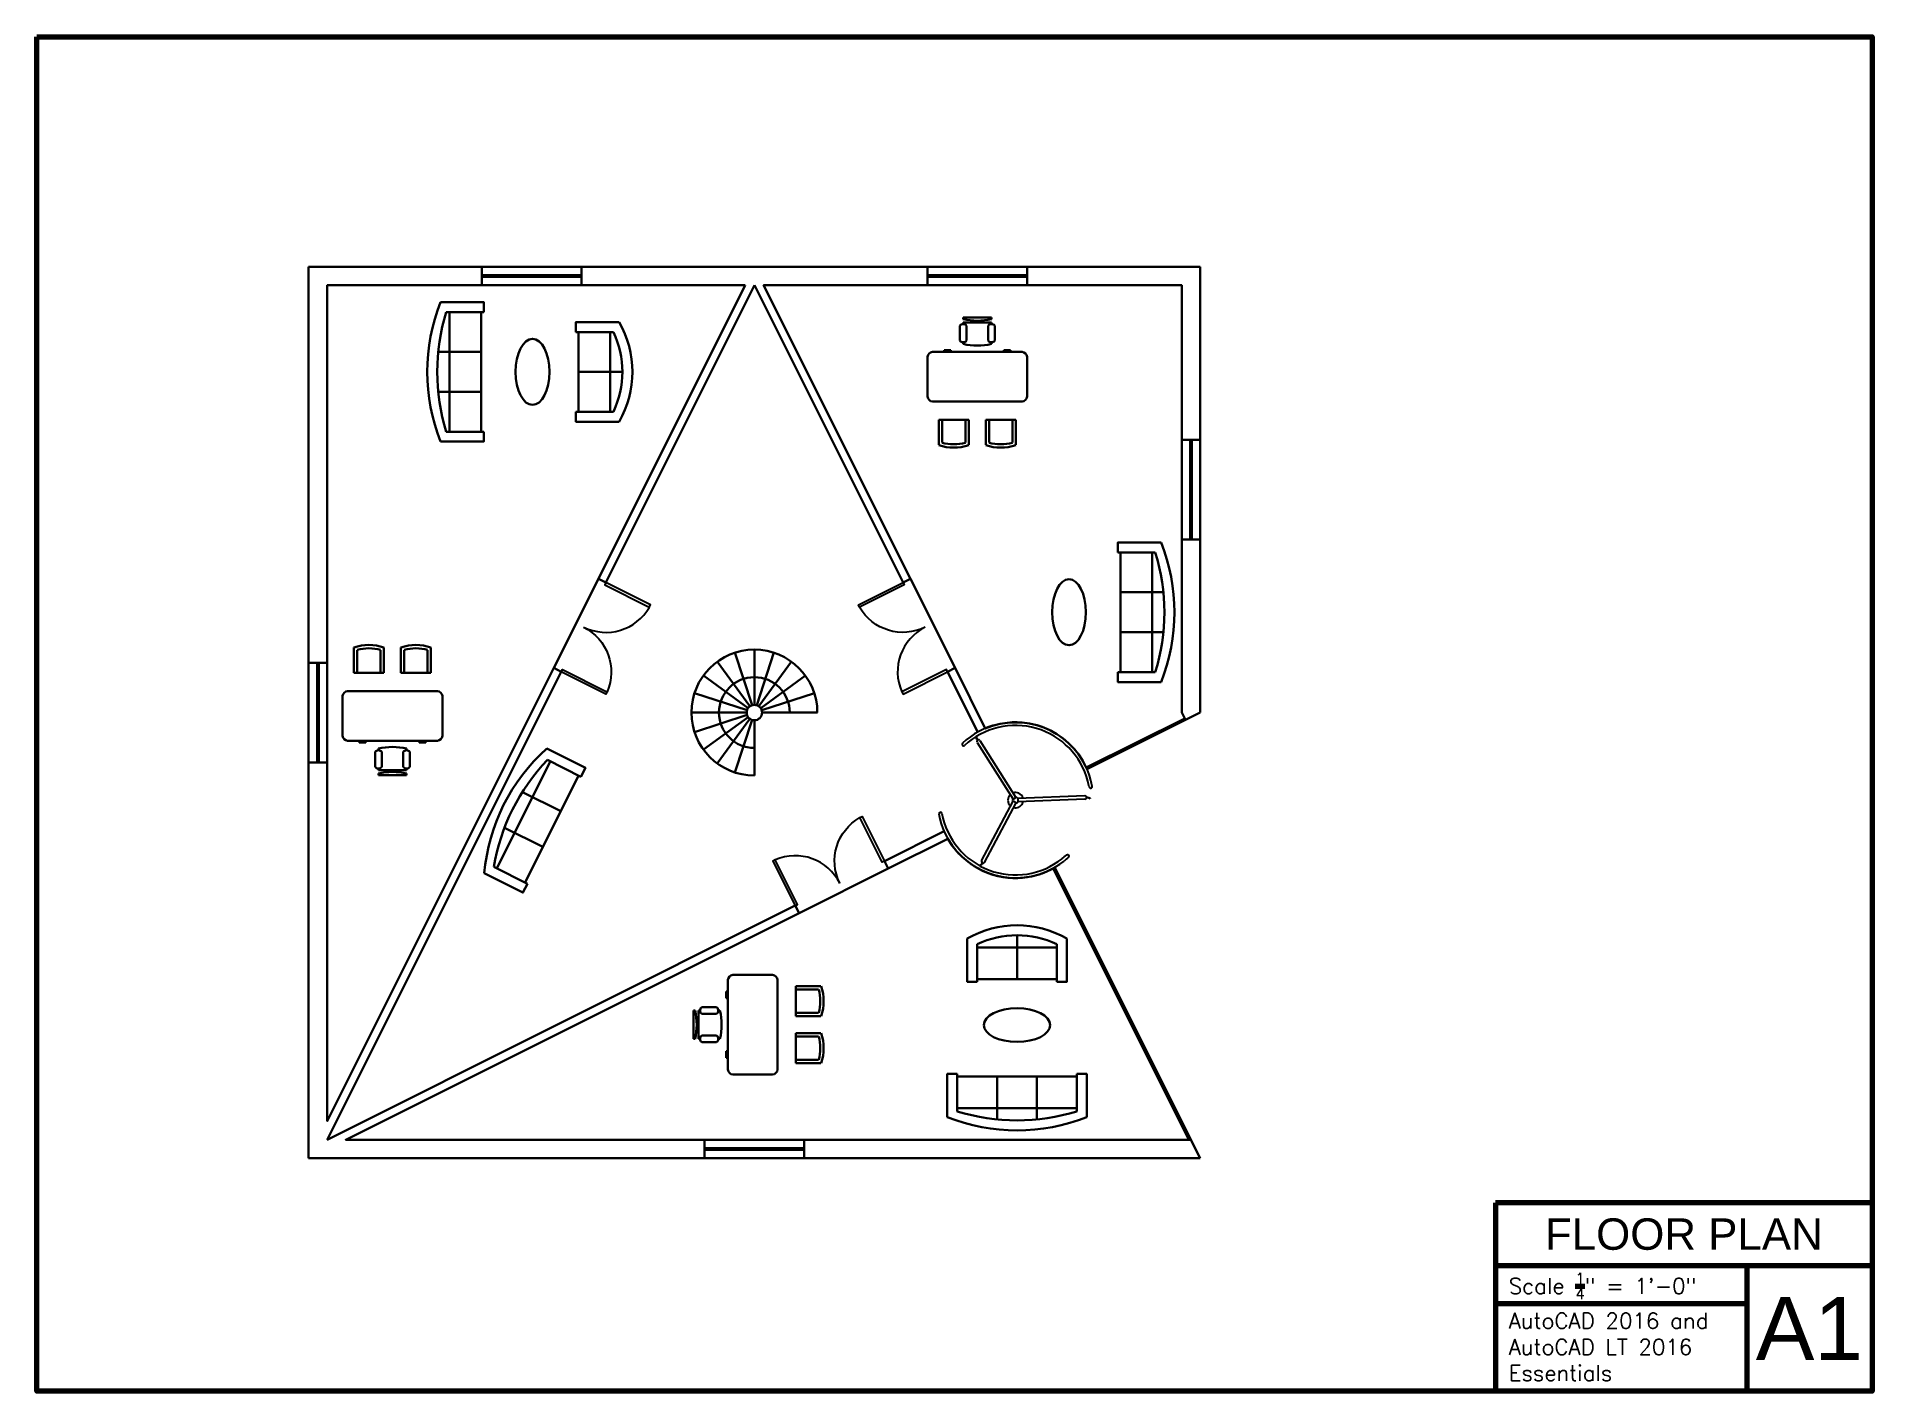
# Paper-space layout 'Layout1' of a CAD drawing. Header units: inches. Extents: x 0.5 to 23.5, y 0.5 to 17.4.
# The model-space entities are those that its viewports show. They can reach past a viewport. Long polylines and large blocks are cut down to what shows.
import ezdxf

# ---------------------------------------------------------------- set-up
doc = ezdxf.new("R2010")
doc.units = ezdxf.units.IN
doc.header["$MEASUREMENT"] = 0
for name, color, linetype, lineweight in [('Area', 6, 'Continuous', 30), ('Furniture', 140, 'Continuous', 30), ('Glass', 160, 'Continuous', 30), ('Stair', 40, 'Continuous', 30), ('Titleblock', 7, 'Continuous', 70), ('Wall', 1, 'Continuous', 30)]:
    doc.layers.add(name, color=color, linetype=linetype, lineweight=lineweight)
doc.layers.add('Door', color=114, linetype='Continuous')
doc.layers.add('Viewport', color=7, linetype='Continuous', plot=False)
doc.layers.get('Viewport').off()
doc.styles.add('Bold', font='arial.ttf')
doc.styles.add('Simple', font='romans.shx')

# ---------------------------------------------------------------- blocks, each defined once
blk = doc.blocks.new('RevolvingDoor')
at = {"layer": 'Door'}
for p, q in [((-15.7, 38.7), (-1.4, 0.9)), ((-14.7, 40.1), (-15.4, 39.8)), ((-15.3, 42.3, 0), (-15.1, 42.3, 0)), ((-13.8, 39.4), (0.5, 1.6)), ((-1.4, 0.9), (0.5, 1.6)), ((1.4, 0.8), (1.1, -1.2)), ((41.4, -5.8), (1.4, 0.8)), ((-27.3, -31.7), (-1.6, -0.4)), ((-25.7, -32.9), (0, -1.6)), ((0, -1.6), (-1.6, -0.4)), ((41.1, -7.8), (1.1, -1.2)), ((42.1, -7.3), (42.2, -6.5)), ((44.3, -7.9, 0), (44.2, -8, 0)), ((-27.4, -32.8), (-26.7, -33.3)), ((-29, -34.4, 0), (-29, -34.2, 0))]:
    blk.add_line(p, q, dxfattribs=at)
for points in [[(-21.6, 39.5, 1), (-22.5, 41.1, 0.019515), (-25.6, 39.3)], [(21.6, 39.5, -1), (22.5, 41.1, -0.019515), (25.6, 39.3)]]:
    blk.add_lwpolyline(points, format="xyb", dxfattribs=at)
for centre, radius, start, end in [((0, 0), 46.9, 123.0904, 241.3861), ((0, 0), 45, 123.1076, 241.3736), ((-0.1, -0.1), 45, 118.4328, 122.9048), ((-14.7, 39.1), 1.01, 134.8674, 200.6506), ((-14.7, 39.1), 1.01, 20.6506, 86.4338), ((0.1, -0.1), 45, 57.0952, 61.5672), ((0, 0), 45, 298.6264, 56.8924), ((0, 0), 46.9, 298.6139, 56.9096), ((0, 0), 4.62, 123.2862, 173.015), ((0, 0), 4.62, 173.015, 218.015), ((0, 0), 1.8, 144.7899, 196.5113), ((0, 0), 4.62, 83.015, 98.015), ((0, 0), 1.8, 24.7899, 76.5113), ((0, 0), 4.62, 3.2862, 83.015), ((0, 0), 4.62, 243.2862, 288.2862), ((0, 0), 1.8, 264.7899, 316.5113), ((0, 0), 4.62, 288.2862, 338.015), ((41.2, -6.8), 1.01, 260.6506, 326.4338), ((41.2, -6.8), 1.01, 14.8674, 80.6506), ((-26.5, -32.3), 1.01, 140.6506, 206.4338), ((-26.5, -32.3), 1.01, 254.8674, 320.6506), ((-22, -40.3), 0.937, 241.5672, 61.5672), ((22, -40.3), 0.937, 118.4328, 298.4328)]:
    blk.add_arc(centre, radius, start, end, dxfattribs=at)
for points, knots in [([(-15.1, 39.9, 0), (-15.2, 40, 0), (-15.2, 40, 0), (-15.3, 40.4, 0), (-15.4, 40.8, 0), (-15.5, 41.3, 0), (-15.5, 41.5, 0), (-15.4, 41.9, 0), (-15.4, 42.1, 0), (-15.3, 42.3, 0), (-15.3, 42.3, 0), (-15.3, 42.3, 0)], [0.454705, 0.454705, 0.454705, 0.454705, 0.561512, 0.561512, 1.684535, 1.684535, 2.21588, 2.21588, 2.747224, 2.747224, 2.807617, 2.807617, 2.807617, 2.807617]), ([(-15, 40, 0), (-15.2, 40.5, 0), (-15.4, 41.2, 0), (-15.2, 42, 0), (-15.1, 42.3, 0)], [0.451555, 0.451555, 0.451555, 0.451555, 1.962237, 2.807618, 2.807618, 2.807618, 2.807618]), ([(42.1, -6.8, 0), (42.2, -6.8, 0), (42.2, -6.9, 0), (42.6, -6.9, 0), (43, -7, 0), (43.6, -7.3, 0), (43.7, -7.4, 0), (44, -7.6, 0), (44.1, -7.7, 0), (44.3, -7.9, 0), (44.3, -7.9, 0), (44.3, -7.9, 0)], [0.454705, 0.454705, 0.454705, 0.454705, 0.561512, 0.561512, 1.684535, 1.684535, 2.21588, 2.21588, 2.747224, 2.747224, 2.807617, 2.807617, 2.807617, 2.807617]), ([(42.1, -7, 0), (42.6, -7.1, 0), (43.4, -7.3, 0), (44, -7.8, 0), (44.2, -8, 0)], [0.451555, 0.451555, 0.451555, 0.451555, 1.962237, 2.807618, 2.807618, 2.807618, 2.807618]), ([(-27.1, -33, 0), (-27.5, -33.4, 0), (-28, -33.9, 0), (-28.8, -34.2, 0), (-29, -34.2, 0)], [0.451555, 0.451555, 0.451555, 0.451555, 1.962237, 2.807618, 2.807618, 2.807618, 2.807618]), ([(-27, -33.1, 0), (-27, -33.1, 0), (-27, -33.1, 0), (-27.3, -33.5, 0), (-27.6, -33.8, 0), (-28.1, -34.1, 0), (-28.2, -34.2, 0), (-28.6, -34.3, 0), (-28.8, -34.3, 0), (-29, -34.4, 0), (-29, -34.4, 0), (-29, -34.4, 0)], [0.454705, 0.454705, 0.454705, 0.454705, 0.561512, 0.561512, 1.684535, 1.684535, 2.21588, 2.21588, 2.747224, 2.747224, 2.807617, 2.807617, 2.807617, 2.807617])]:
    blk.add_open_spline(points, degree=3, knots=knots, dxfattribs=at)
blk = doc.blocks.new('Door')
blk.add_lwpolyline([(0, 0), (1.5, 0), (1.5, 30), (0, 30)], close=True)
blk.add_arc((-0.1, 0), 30.1, 0.0552, 87.0072)
blk = doc.blocks.new('Sofa - Roundback 7 ft.')
at = {"linetype": 'Continuous'}
for p, q in [((-12.00002, -32.4421), (-12.00003, -6.5971)), ((11.99997, -32.4421), (11.99998, -6.5971)), ((-36.000027, -34), (-36.000027, -11.4696)), ((-35.999844, -13.3819), (35.9998, -13.3819)), ((35.99998, -34), (35.99998, -11.4696)), ((-36.000027, -32.4421), (35.99998, -32.4421))]:
    blk.add_line(p, q, dxfattribs=at)
for points in [[(-36.000027, -34), (-42.000027, -34), (-42.000027, -8)], [(41.99998, -8), (41.99998, -34), (35.99998, -34)]]:
    blk.add_lwpolyline(points, dxfattribs=at)
for centre, radius, start, end in [((0, -114.25), 114.25, 68.43141, 111.5686), ((-0.00001, -127.1968), 121.1968, 72.72033, 107.2797)]:
    blk.add_arc(centre, radius, start, end, dxfattribs=at)
blk = doc.blocks.new('Chair - Desk')
at = {"linetype": 'Continuous'}
for p, q in [((-8.5, 0), (-8.5, -1)), ((-8.5, 0), (8.5, 0)), ((8.5, 0), (8.5, -1)), ((-10.5, -5), (-10.5, -14)), ((-8.5, -3), (-8.5, -4)), ((-8.5, -3), (8.5, -3)), ((-6.5, -14), (-6.5, -5)), ((-2, -3), (-2, -1.9355)), ((2, -1.9576), (2, -3)), ((6.5, -5), (6.5, -14)), ((8.5, -3), (8.5, -4)), ((10.5, -14), (10.5, -5)), ((-8.5, -15), (-8.5, -16)), ((8.5, -15), (8.5, -16))]:
    blk.add_line(p, q, dxfattribs=at)
for centre, radius, start, end in [((-8.5, -6.5), 2.5, 36.8699, 143.1301), ((0, 34.625), 36.625, 256.5803, 283.4197), ((8.5, -6.5), 2.5, 36.8699, 143.1301), ((-8.5, -12.5), 2.5, 216.8699, 323.1301), ((0, 19.625), 36.625, 256.5803, 283.4197), ((8.5, -12.5), 2.5, 216.8699, 323.1301)]:
    blk.add_arc(centre, radius, start, end, dxfattribs=at)
blk = doc.blocks.new('Desk')
at = {"linetype": 'Continuous'}
for p, q in [((-26.999995, 0), (26.999995, 0)), ((-29.999995, -27), (-29.999995, -3)), ((29.999995, -3), (29.999995, -27)), ((26.999995, -30), (-26.999995, -30)), ((-20.000005, -30), (-20.000005, -31)), ((-20.000005, -31), (-16.000005, -31)), ((-16.000005, -31), (-16.000005, -30)), ((15.999995, -31), (15.999995, -30)), ((19.999995, -31), (15.999995, -31)), ((19.999995, -30), (19.999995, -31))]:
    blk.add_line(p, q, dxfattribs=at)
for centre, start, end in [((-26.499995, -3.5), 98.1301, 171.8699), ((26.499995, -3.5), 8.130102, 81.8699), ((-26.499995, -26.5), 188.1301, 261.8699), ((26.499995, -26.5), 278.1301, 351.8699)]:
    blk.add_arc(centre, 3.535534, start, end, dxfattribs=at)
blk = doc.blocks.new('Seat')
for p, q in [((-9, 15.2), (-9, 0)), ((-7, 13.7), (-7, 0)), ((7, 0), (7, 13.7)), ((9, 0), (9, 15.2)), ((9, 0), (-9, 0))]:
    blk.add_line(p, q)
for radius, start, end in [(27.8, 71.0754, 108.9246), (25.8, 74.2259, 105.7741)]:
    blk.add_arc((0, -11), radius, start, end)
blk = doc.blocks.new('Sofa - Roundback Loveseat 5 ft.')
at = {"linetype": 'Continuous'}
for p, q in [((0, -32.44198), (0, -5.99998)), ((-24, -33.99998), (-24, -11.46958)), ((-23.9998, -13.38178), (23.99986, -13.38178)), ((24.00004, -33.99998), (24.00004, -11.46958)), ((-24, -32.44198), (24.00004, -32.44198))]:
    blk.add_line(p, q, dxfattribs=at)
for points in [[(-24, -33.99998), (-30, -33.99998), (-30, -7.99998)], [(30.00004, -7.99998), (30.00004, -33.99998), (24.00004, -33.99998)]]:
    blk.add_lwpolyline(points, dxfattribs=at)
for centre, radius, start, end in [((0, -60.24998), 60.24998, 60.13715, 119.8628), ((0, -61.38438), 55.38444, 64.32083, 115.6792)]:
    blk.add_arc(centre, radius, start, end, dxfattribs=at)

msp = doc.modelspace()

# ---------------------------------------------------------------- linework, layer by layer
at = {"layer": 'Area'}
msp.add_lwpolyline([(262.7, 525.5), (11.2, 525.5), (11.2, 22.4), (147.6, 295.2), (174.4, 348.8)], close=True, dxfattribs=at)
for points in [[(525.5, 525.5), (273.9, 525.5), (362.2, 348.8), (389.1, 295.2), (407.3, 258.7, -0.404916), (468.1, 235.2), (527.3, 264.7), (525.5, 268.3)], [(448.3, 174.6, -0.411145), (384.8, 192.4), (348.8, 174.4), (295.2, 147.6), (22.4, 11.2), (529.9, 11.2)]]:
    msp.add_lwpolyline(points, format="xyb", close=True, dxfattribs=at)
at = {"layer": 'Furniture', "extrusion": (0, 0, -1)}
for centre, major_axis in [((134.8, 473.4), (0, -19.9)), ((457.7, 328.7), (0, 19.9))]:
    msp.add_ellipse(centre, major_axis=major_axis, ratio=0.511392, dxfattribs=at)
at = {"layer": 'Furniture'}
msp.add_ellipse((426.4, 80.2), major_axis=(-19.9, 0), ratio=0.511392, dxfattribs=at)
at = {"layer": 'Glass'}
for p, q in [((164.2, 531.6), (104.2, 531.6)), ((164.2, 530.6), (104.2, 530.6)), ((372.5, 531.6), (432.5, 531.6)), ((372.5, 530.6), (432.5, 530.6)), ((530.6, 372.5), (530.6, 432.5)), ((531.6, 372.5), (531.6, 432.5)), ((5.1, 238.3), (5.1, 298.3)), ((6.1, 238.3), (6.1, 298.3)), ((468.1, 235.1), (527.3, 264.7)), ((468.5, 234.3), (527.7, 263.9)), ((529.9, 11.2), (448.2, 174.6)), ((531.1, 11.2), (449.1, 175.1)), ((238.3, 6.1), (298.3, 6.1)), ((238.3, 5.1), (298.3, 5.1))]:
    msp.add_line(p, q, dxfattribs=at)
at = {"layer": 'Stair'}
for p, q in [((265.6, 272.1), (246, 299)), ((266.9, 272.7), (256.6, 304.4)), ((268.3, 272.9), (268.3, 306.3)), ((269.8, 272.7), (280.1, 304.4)), ((271, 272.1), (290.6, 299)), ((264.6, 271), (237.6, 290.6)), ((272.1, 271), (299, 290.6)), ((263.9, 269.8), (232.2, 280.1)), ((272.7, 269.8), (304.4, 280.1)), ((263.7, 268.3), (230.4, 268.3)), ((263.9, 266.9), (232.2, 256.6)), ((264.6, 265.6), (237.6, 246)), ((272.9, 268.3), (306.3, 268.3)), ((265.6, 264.6), (246, 237.6)), ((266.9, 263.9), (256.6, 232.2)), ((268.3, 263.7), (268.3, 230.4))]:
    msp.add_line(p, q, dxfattribs=at)
msp.add_arc((268.3, 268.3), 37.9, 0, 270, dxfattribs=at)
at = {"layer": 'Stair', "color": 7}
msp.add_arc((268.3, 268.3), 21.3, 0, 270, dxfattribs=at)
msp.add_solid([(264.8, 248), (268.3, 247), (264.7, 246.8)], dxfattribs=at)
at = {"layer": 'Wall'}
for p, q in [((536.7, 536.7), (0, 536.7)), ((0, 536.7), (0, 0)), ((104.2, 536.7), (104.2, 525.5)), ((164.2, 536.7), (164.2, 525.5)), ((372.5, 536.7), (372.5, 525.5)), ((432.5, 536.7), (432.5, 525.5)), ((536.7, 268.3), (536.7, 536.7)), ((262.7, 525.5), (174.4, 348.8)), ((268.3, 525.5), (178.9, 346.6)), ((357.8, 346.6), (268.3, 525.5)), ((362.2, 348.8), (273.9, 525.5)), ((536.7, 432.5), (525.5, 432.5)), ((536.7, 372.5), (525.5, 372.5)), ((174.4, 348.8), (178.9, 346.6)), ((362.2, 348.8), (357.8, 346.6)), ((0, 298.3), (11.2, 298.3)), ((147.6, 295.2), (11.2, 22.4)), ((152.1, 292.9), (11.2, 11.2)), ((147.6, 295.2), (152.1, 292.9)), ((389.1, 295.2), (384.6, 292.9)), ((402.8, 256.5), (384.6, 292.9)), ((407.3, 258.7), (389.1, 295.2)), ((525.5, 268.3), (527.7, 263.9)), ((527.7, 263.9), (536.7, 268.3)), ((0, 238.3), (11.2, 238.3)), ((346.6, 178.9), (382.5, 196.9)), ((348.8, 174.4), (384.8, 192.4)), ((348.8, 174.4), (346.6, 178.9)), ((11.2, 11.2), (292.9, 152.1)), ((22.4, 11.2), (295.2, 147.6)), ((295.2, 147.6), (292.9, 152.1)), ((238.3, 0), (238.3, 11.2)), ((298.3, 0), (298.3, 11.2)), ((536.7, 0), (531.1, 11.2)), ((0, 0), (536.7, 0))]:
    msp.add_line(p, q, dxfattribs=at)
for points in [[(262.7, 525.5), (11.2, 525.5), (11.2, 22.4)], [(525.5, 268.3), (525.5, 525.5), (273.9, 525.5)], [(22.4, 11.2), (531.1, 11.2)]]:
    msp.add_lwpolyline(points, dxfattribs=at)
msp.add_lwpolyline([(11.2, 11.2), (11.2, 11.2)], close=True, dxfattribs=at)
msp.add_circle((268.3, 268.3), 4.62, dxfattribs=at)

# ---------------------------------------------------------------- block references
at = {"layer": 'Door'}
for name, p, xscale, yscale, zscale, rotation in [('Door', (178.9, 346.6), 0.9999979999999999, 0.9999979999999999, 0.9999979999999999, 243.4349488229212), ('Door', (357.8, 346.6), -0.9999979999999999, 0.999998, 0.999998, 116.565051177075), ('Door', (152.1, 292.9), -0.999998, 0.999998, 0.999998, 243.4349488229211), ('Door', (384.6, 292.9), 0.999998, 0.999998, 0.999998, 116.565051177075), ('RevolvingDoor', (425.5, 215.6), 0.999998, 0.999998, 0.999998, 251.565051177078), ('Door', (346.6, 178.9), -0.999998, 0.999998, 0.999998, 26.56505117707619), ('Door', (292.9, 152.1), 0.999998, 0.999998, 0.999998, 26.56505117707648)]:
    msp.add_blockref(name, p, dxfattribs=dict(at, xscale=xscale, yscale=yscale, zscale=zscale, rotation=rotation))
at = {"layer": 'Furniture', "yscale": 0.999998, "zscale": 0.999998}
for name, p, xscale, rotation in [('Sofa - Roundback 7 ft.', (71.4, 473.4), -0.999998, 90), ('Sofa - Roundback Loveseat 5 ft.', (194.9, 473.4), -0.999998, 270), ('Desk', (402.5, 455.5), 0.999998, 180), ('Seat', (388.3, 444.6), 0.999998, 180), ('Seat', (416.6, 444.6), -0.999998, 180), ('Sofa - Roundback 7 ft.', (521.1, 328.7), -0.999998, 270.0000000000001), ('Chair - Desk', (50.5, 230.6), -0.999998, 180), ('Sofa - Roundback 7 ft.', (117.4, 212.7), 0.999998, 63.43494882292206), ('Desk', (282.3, 80.4), 0.999998, 270), ('Seat', (293.2, 94.6), -0.999998, 270), ('Chair - Desk', (231.6, 80.4), 0.999998, 89.99999999999999), ('Seat', (293.2, 66.3), 0.999998, 270), ('Sofa - Roundback 7 ft.', (426.4, 16.8), 0.999998, 179.9999999999999)]:
    msp.add_blockref(name, p, dxfattribs=dict(at, xscale=xscale, rotation=rotation))
for name, p, xscale in [('Chair - Desk', (402.5, 506.2), 0.999998), ('Seat', (36.3, 292.2), -0.999998), ('Seat', (64.6, 292.2), 0.999998), ('Desk', (50.5, 281.3), -0.999998), ('Sofa - Roundback Loveseat 5 ft.', (426.4, 140.3), 0.999998)]:
    msp.add_blockref(name, p, dxfattribs=dict(at, xscale=xscale))

psp = doc.layouts.get("Layout1")

# ---------------------------------------------------------------- linework, layer by layer
at = {"layer": 'Titleblock'}
for p, q in [((23.469, 2.813), (18.744, 2.813)), ((18.744, 2.813), (18.744, 0.451)), ((23.469, 2.026), (18.744, 2.026)), ((21.894, 2.026), (21.894, 0.451)), ((21.894, 1.548), (18.744, 1.548))]:
    psp.add_line(p, q, dxfattribs=at)
psp.add_lwpolyline([(0.452, 17.439), (23.469, 17.439), (23.469, 0.451), (0.452, 0.451)], close=True, dxfattribs=at)

# ---------------------------------------------------------------- texts
for s, width, gutter_width, insert, char_height, attachment_point, style in [('FLOOR PLAN', 12, 0.938, (21.106, 2.42), 0.3937, 5, 'Bold'), ('\\A1;Scale {\\H0.7x;\\S1/4;}" = 1\'-0"', 7.19242, 1, (18.909, 1.936), 0.19685, 1, 'Simple'), ('A1', 4, 0.938, (22.681, 1.239), 0.7874, 5, 'Bold'), ('AutoCAD 2016 and\\PAutoCAD LT 2016\\PEssentials', 7.19242, 1, (18.909, 1.007), 0.19685, 4, 'Simple')]:
    psp.add_mtext_dynamic_manual_height_columns(s, width=width, gutter_width=gutter_width, heights=[0], dxfattribs=dict(at, insert=insert, char_height=char_height, attachment_point=attachment_point, style=style))

# ---------------------------------------------------------------- viewports
at = {"layer": 'Viewport', "view_target_point": (687.752, 681.726)}
psp.add_viewport(center=(9.476, 8.963), size=(12.949, 14.3363), view_center_point=(-418.227, -413.403), view_height=688.1405, dxfattribs=at)

doc.saveas('drawing.dxf')
